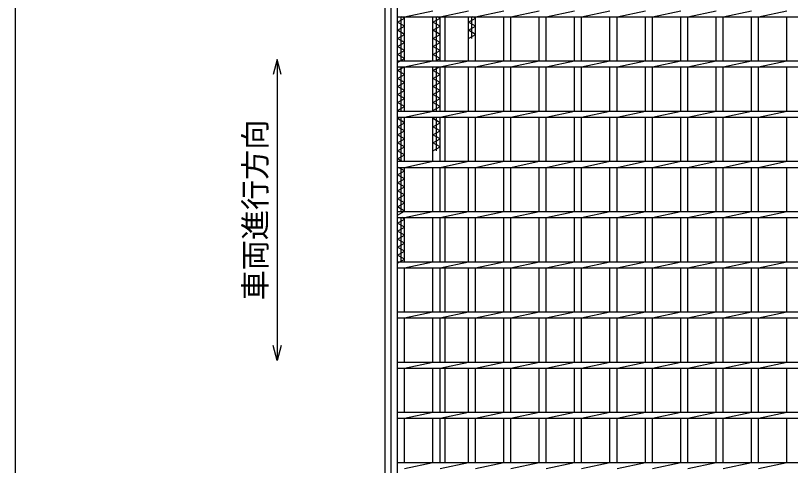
# Model space of a CAD drawing. Units: millimetres, scale not verified. Extents: x -1820 to 1731, y -1282 to 1054.
# Drawn here: x -1729 to -956, y -101 to 347 of the extents above; entities that cross this region are included whole.
import ezdxf
from ezdxf.enums import TextEntityAlignment as Align

# ---------------------------------------------------------------- set-up
doc = ezdxf.new("R2010")
doc.units = ezdxf.units.MM
doc.header["$LTSCALE"] = 10
for name, color, linetype, lineweight in [('0_2', 150, 'Continuous', 25), ('16', 3, 'Continuous', 25), ('19', 6, 'Continuous', 25), ('22', 4, 'Continuous', 25)]:
    doc.layers.add(name, color=color, linetype=linetype, lineweight=lineweight)
doc.styles.add('ベクトル', font='')
doc.styles.get('ベクトル').set_extended_font_data('ベクトル')

msp = doc.modelspace()

# ---------------------------------------------------------------- linework, layer by layer
at = {"layer": '0_2'}
msp.add_line((-1729, -1146.5), (-1729, 1053.5), dxfattribs=at)
at = {"layer": '16'}
for p, q in [((-1348, -346.5), (-1348, 644.5)), ((-1348, 346), (-1348, 352)), ((-1341, 346), (-1312.7, 352)), ((-1305.7, 346), (-1277.4, 352)), ((-1270.4, 346), (-1242.1, 352)), ((-1235.1, 346), (-1206.8, 352)), ((-1199.8, 346), (-1171.5, 352)), ((-1164.5, 346), (-1136.2, 352)), ((-1129.2, 346), (-1100.9, 352)), ((-1093.9, 346), (-1065.6, 352)), ((-1058.6, 346), (-1030.3, 352)), ((-1023.3, 346), (-995, 352)), ((-988, 346), (-959.7, 352)), ((-1348, 346), (-353, 346)), ((-1348, 340.5), (-1341, 344.5)), ((-1341, 336.5), (-1348, 340.5)), ((-1344.5, 302), (-1344.5, 346)), ((-1341, 344.5), (-1343.62, 346)), ((-1341, 302), (-1341, 346)), ((-1312.7, 302), (-1312.7, 346)), ((-1312.7, 340.5), (-1305.7, 344.5)), ((-1305.7, 336.5), (-1312.7, 340.5)), ((-1309.2, 302), (-1309.2, 346)), ((-1305.7, 344.5), (-1308.33, 346)), ((-1305.7, 302), (-1305.7, 346)), ((-1277.4, 302), (-1277.4, 346)), ((-1277.4, 340.5), (-1270.4, 344.5)), ((-1270.4, 336.5), (-1277.4, 340.5)), ((-1273.9, 324.5), (-1273.9, 346)), ((-1270.4, 344.5), (-1273.03, 346)), ((-1270.4, 302), (-1270.4, 346)), ((-1242.1, 302), (-1242.1, 346)), ((-1235.1, 302), (-1235.1, 346)), ((-1206.8, 302), (-1206.8, 346)), ((-1199.8, 302), (-1199.8, 346)), ((-1171.5, 302), (-1171.5, 346)), ((-1164.5, 302), (-1164.5, 346)), ((-1136.2, 302), (-1136.2, 346)), ((-1129.2, 302), (-1129.2, 346)), ((-1100.9, 302), (-1100.9, 346)), ((-1093.9, 302), (-1093.9, 346)), ((-1065.6, 302), (-1065.6, 346)), ((-1058.6, 302), (-1058.6, 346)), ((-1030.3, 302), (-1030.3, 346)), ((-1023.3, 302), (-1023.3, 346)), ((-995, 302), (-995, 346)), ((-988, 302), (-988, 346)), ((-959.7, 302), (-959.7, 346)), ((-1348, 332.5), (-1341, 336.5)), ((-1341, 328.5), (-1348, 332.5)), ((-1312.7, 332.5), (-1305.7, 336.5)), ((-1305.7, 328.5), (-1312.7, 332.5)), ((-1277.4, 332.5), (-1270.4, 336.5)), ((-1270.4, 328.5), (-1277.4, 332.5)), ((-1348, 324.5), (-1341, 328.5)), ((-1312.7, 324.5), (-1305.7, 328.5)), ((-1277.4, 324.5), (-1270.4, 328.5)), ((-1341, 320.5), (-1348, 324.5)), ((-1348, 316.5), (-1341, 320.5)), ((-1305.7, 320.5), (-1312.7, 324.5)), ((-1312.7, 316.5), (-1305.7, 320.5)), ((-1341, 312.5), (-1348, 316.5)), ((-1348, 308.5), (-1341, 312.5)), ((-1305.7, 312.5), (-1312.7, 316.5)), ((-1312.7, 308.5), (-1305.7, 312.5)), ((-1341, 304.5), (-1348, 308.5)), ((-1348, 300.5), (-1341, 304.5)), ((-1348, 302), (-353, 302)), ((-1348, 296), (-1348, 302)), ((-1341, 296), (-1312.7, 302)), ((-1305.7, 304.5), (-1312.7, 308.5)), ((-1310.08, 302), (-1305.7, 304.5)), ((-1305.7, 296), (-1277.4, 302)), ((-1270.4, 296), (-1242.1, 302)), ((-1235.1, 296), (-1206.8, 302)), ((-1199.8, 296), (-1171.5, 302)), ((-1164.5, 296), (-1136.2, 302)), ((-1129.2, 296), (-1100.9, 302)), ((-1093.9, 296), (-1065.6, 302)), ((-1058.6, 296), (-1030.3, 302)), ((-1023.3, 296), (-995, 302)), ((-988, 296), (-959.7, 302)), ((-1348, 296), (-353, 296)), ((-1348, 292.5), (-1341.87, 296)), ((-1344.5, 252), (-1344.5, 296)), ((-1341, 252), (-1341, 296)), ((-1312.7, 252), (-1312.7, 296)), ((-1312.7, 292.5), (-1306.58, 296)), ((-1309.2, 252), (-1309.2, 296)), ((-1305.7, 252), (-1305.7, 296)), ((-1277.4, 252), (-1277.4, 296)), ((-1270.4, 252), (-1270.4, 296)), ((-1242.1, 252), (-1242.1, 296)), ((-1235.1, 252), (-1235.1, 296)), ((-1206.8, 252), (-1206.8, 296)), ((-1199.8, 252), (-1199.8, 296)), ((-1171.5, 252), (-1171.5, 296)), ((-1164.5, 252), (-1164.5, 296)), ((-1136.2, 252), (-1136.2, 296)), ((-1129.2, 252), (-1129.2, 296)), ((-1100.9, 252), (-1100.9, 296)), ((-1093.9, 252), (-1093.9, 296)), ((-1065.6, 252), (-1065.6, 296)), ((-1058.6, 252), (-1058.6, 296)), ((-1030.3, 252), (-1030.3, 296)), ((-1023.3, 252), (-1023.3, 296)), ((-995, 252), (-995, 296)), ((-988, 252), (-988, 296)), ((-959.7, 252), (-959.7, 296)), ((-1341, 288.5), (-1348, 292.5)), ((-1348, 284.5), (-1341, 288.5)), ((-1305.7, 288.5), (-1312.7, 292.5)), ((-1312.7, 284.5), (-1305.7, 288.5)), ((-1341, 280.5), (-1348, 284.5)), ((-1348, 276.5), (-1341, 280.5)), ((-1305.7, 280.5), (-1312.7, 284.5)), ((-1312.7, 276.5), (-1305.7, 280.5)), ((-1341, 272.5), (-1348, 276.5)), ((-1348, 268.5), (-1341, 272.5)), ((-1305.7, 272.5), (-1312.7, 276.5)), ((-1312.7, 268.5), (-1305.7, 272.5)), ((-1341, 264.5), (-1348, 268.5)), ((-1348, 260.5), (-1341, 264.5)), ((-1305.7, 264.5), (-1312.7, 268.5)), ((-1312.7, 260.5), (-1305.7, 264.5)), ((-1341, 256.5), (-1348, 260.5)), ((-1348, 252.5), (-1341, 256.5)), ((-1305.7, 256.5), (-1312.7, 260.5)), ((-1312.7, 252.5), (-1305.7, 256.5)), ((-1347.12, 252), (-1348, 252.5)), ((-1348, 252), (-353, 252)), ((-1348, 246), (-1348, 252)), ((-1341, 246), (-1312.7, 252)), ((-1311.83, 252), (-1312.7, 252.5)), ((-1305.7, 246), (-1277.4, 252)), ((-1270.4, 246), (-1242.1, 252)), ((-1235.1, 246), (-1206.8, 252)), ((-1199.8, 246), (-1171.5, 252)), ((-1164.5, 246), (-1136.2, 252)), ((-1129.2, 246), (-1100.9, 252)), ((-1093.9, 246), (-1065.6, 252)), ((-1058.6, 246), (-1030.3, 252)), ((-1023.3, 246), (-995, 252)), ((-988, 246), (-959.7, 252)), ((-1348, 246), (-353, 246)), ((-1348, 244.5), (-1345.37, 246)), ((-1341, 240.5), (-1348, 244.5)), ((-1348, 236.5), (-1341, 240.5)), ((-1344.5, 202), (-1344.5, 246)), ((-1341, 202), (-1341, 246)), ((-1312.7, 202), (-1312.7, 246)), ((-1312.7, 244.5), (-1310.08, 246)), ((-1305.7, 240.5), (-1312.7, 244.5)), ((-1312.7, 236.5), (-1305.7, 240.5)), ((-1309.2, 212.5), (-1309.2, 246)), ((-1305.7, 202), (-1305.7, 246)), ((-1277.4, 202), (-1277.4, 246)), ((-1270.4, 202), (-1270.4, 246)), ((-1242.1, 202), (-1242.1, 246)), ((-1235.1, 202), (-1235.1, 246)), ((-1206.8, 202), (-1206.8, 246)), ((-1199.8, 202), (-1199.8, 246)), ((-1171.5, 202), (-1171.5, 246)), ((-1164.5, 202), (-1164.5, 246)), ((-1136.2, 202), (-1136.2, 246)), ((-1129.2, 202), (-1129.2, 246)), ((-1100.9, 202), (-1100.9, 246)), ((-1093.9, 202), (-1093.9, 246)), ((-1065.6, 202), (-1065.6, 246)), ((-1058.6, 202), (-1058.6, 246)), ((-1030.3, 202), (-1030.3, 246)), ((-1023.3, 202), (-1023.3, 246)), ((-995, 202), (-995, 246)), ((-988, 202), (-988, 246)), ((-959.7, 202), (-959.7, 246)), ((-1341, 232.5), (-1348, 236.5)), ((-1348, 228.5), (-1341, 232.5)), ((-1305.7, 232.5), (-1312.7, 236.5)), ((-1312.7, 228.5), (-1305.7, 232.5)), ((-1341, 224.5), (-1348, 228.5)), ((-1348, 220.5), (-1341, 224.5)), ((-1305.7, 224.5), (-1312.7, 228.5)), ((-1312.7, 220.5), (-1305.7, 224.5)), ((-1341, 216.5), (-1348, 220.5)), ((-1348, 212.5), (-1341, 216.5)), ((-1305.7, 216.5), (-1312.7, 220.5)), ((-1312.7, 212.5), (-1305.7, 216.5)), ((-1341, 208.5), (-1348, 212.5)), ((-1348, 204.5), (-1341, 208.5)), ((-1343.62, 202), (-1348, 204.5)), ((-1348, 202), (-353, 202)), ((-1348, 196), (-1348, 202)), ((-1341, 196), (-1312.7, 202)), ((-1305.7, 196), (-1277.4, 202)), ((-1270.4, 196), (-1242.1, 202)), ((-1235.1, 196), (-1206.8, 202)), ((-1199.8, 196), (-1171.5, 202)), ((-1164.5, 196), (-1136.2, 202)), ((-1129.2, 196), (-1100.9, 202)), ((-1093.9, 196), (-1065.6, 202)), ((-1058.6, 196), (-1030.3, 202)), ((-1023.3, 196), (-995, 202)), ((-988, 196), (-959.7, 202)), ((-1348, 196), (-353, 196)), ((-1341, 192.5), (-1347.12, 196)), ((-1344.5, 152), (-1344.5, 196)), ((-1341, 152), (-1341, 196)), ((-1312.7, 152), (-1312.7, 196)), ((-1305.7, 152), (-1305.7, 196)), ((-1277.4, 152), (-1277.4, 196)), ((-1270.4, 152), (-1270.4, 196)), ((-1242.1, 152), (-1242.1, 196)), ((-1235.1, 152), (-1235.1, 196)), ((-1206.8, 152), (-1206.8, 196)), ((-1199.8, 152), (-1199.8, 196)), ((-1171.5, 152), (-1171.5, 196)), ((-1164.5, 152), (-1164.5, 196)), ((-1136.2, 152), (-1136.2, 196)), ((-1129.2, 152), (-1129.2, 196)), ((-1100.9, 152), (-1100.9, 196)), ((-1093.9, 152), (-1093.9, 196)), ((-1065.6, 152), (-1065.6, 196)), ((-1058.6, 152), (-1058.6, 196)), ((-1030.3, 152), (-1030.3, 196)), ((-1023.3, 152), (-1023.3, 196)), ((-995, 152), (-995, 196)), ((-988, 152), (-988, 196)), ((-959.7, 152), (-959.7, 196)), ((-1348, 188.5), (-1341, 192.5)), ((-1341, 184.5), (-1348, 188.5)), ((-1348, 180.5), (-1341, 184.5)), ((-1341, 176.5), (-1348, 180.5)), ((-1348, 172.5), (-1341, 176.5)), ((-1341, 168.5), (-1348, 172.5)), ((-1348, 164.5), (-1341, 168.5)), ((-1341, 160.5), (-1348, 164.5)), ((-1348, 156.5), (-1341, 160.5)), ((-1341, 152.5), (-1348, 156.5)), ((-1348, 148.5), (-1341, 152.5)), ((-1348, 152), (-353, 152)), ((-1348, 146), (-1348, 152)), ((-1341, 146), (-1312.7, 152)), ((-1305.7, 146), (-1277.4, 152)), ((-1270.4, 146), (-1242.1, 152)), ((-1235.1, 146), (-1206.8, 152)), ((-1199.8, 146), (-1171.5, 152)), ((-1164.5, 146), (-1136.2, 152)), ((-1129.2, 146), (-1100.9, 152)), ((-1093.9, 146), (-1065.6, 152)), ((-1058.6, 146), (-1030.3, 152)), ((-1023.3, 146), (-995, 152)), ((-988, 146), (-959.7, 152)), ((-1348, 146), (-353, 146)), ((-1348, 140.5), (-1341, 144.5)), ((-1341, 136.5), (-1348, 140.5)), ((-1344.5, 102), (-1344.5, 146)), ((-1341, 144.5), (-1343.62, 146)), ((-1341, 102), (-1341, 146)), ((-1312.7, 102), (-1312.7, 146)), ((-1305.7, 102), (-1305.7, 146)), ((-1277.4, 102), (-1277.4, 146)), ((-1270.4, 102), (-1270.4, 146)), ((-1242.1, 102), (-1242.1, 146)), ((-1235.1, 102), (-1235.1, 146)), ((-1206.8, 102), (-1206.8, 146)), ((-1199.8, 102), (-1199.8, 146)), ((-1171.5, 102), (-1171.5, 146)), ((-1164.5, 102), (-1164.5, 146)), ((-1136.2, 102), (-1136.2, 146)), ((-1129.2, 102), (-1129.2, 146)), ((-1100.9, 102), (-1100.9, 146)), ((-1093.9, 102), (-1093.9, 146)), ((-1065.6, 102), (-1065.6, 146)), ((-1058.6, 102), (-1058.6, 146)), ((-1030.3, 102), (-1030.3, 146)), ((-1023.3, 102), (-1023.3, 146)), ((-995, 102), (-995, 146)), ((-988, 102), (-988, 146)), ((-959.7, 102), (-959.7, 146)), ((-1348, 132.5), (-1341, 136.5)), ((-1341, 128.5), (-1348, 132.5)), ((-1348, 124.5), (-1341, 128.5)), ((-1341, 120.5), (-1348, 124.5)), ((-1348, 116.5), (-1341, 120.5)), ((-1341, 112.5), (-1348, 116.5)), ((-1348, 108.5), (-1341, 112.5)), ((-1341, 104.5), (-1348, 108.5)), ((-1348, 100.5), (-1341, 104.5)), ((-1348, 102), (-353, 102)), ((-1348, 96), (-1348, 102)), ((-1341, 96), (-1312.7, 102)), ((-1305.7, 96), (-1277.4, 102)), ((-1270.4, 96), (-1242.1, 102)), ((-1235.1, 96), (-1206.8, 102)), ((-1199.8, 96), (-1171.5, 102)), ((-1164.5, 96), (-1136.2, 102)), ((-1129.2, 96), (-1100.9, 102)), ((-1093.9, 96), (-1065.6, 102)), ((-1058.6, 96), (-1030.3, 102)), ((-1023.3, 96), (-995, 102)), ((-988, 96), (-959.7, 102)), ((-1348, 96), (-353, 96)), ((-1341, 52), (-1341, 96)), ((-1312.7, 52), (-1312.7, 96)), ((-1305.7, 52), (-1305.7, 96)), ((-1277.4, 52), (-1277.4, 96)), ((-1270.4, 52), (-1270.4, 96)), ((-1242.1, 52), (-1242.1, 96)), ((-1235.1, 52), (-1235.1, 96)), ((-1206.8, 52), (-1206.8, 96)), ((-1199.8, 52), (-1199.8, 96)), ((-1171.5, 52), (-1171.5, 96)), ((-1164.5, 52), (-1164.5, 96)), ((-1136.2, 52), (-1136.2, 96)), ((-1129.2, 52), (-1129.2, 96)), ((-1100.9, 52), (-1100.9, 96)), ((-1093.9, 52), (-1093.9, 96)), ((-1065.6, 52), (-1065.6, 96)), ((-1058.6, 52), (-1058.6, 96)), ((-1030.3, 52), (-1030.3, 96)), ((-1023.3, 52), (-1023.3, 96)), ((-995, 52), (-995, 96)), ((-988, 52), (-988, 96)), ((-959.7, 52), (-959.7, 96)), ((-1348, 52), (-353, 52)), ((-1348, 46), (-1348, 52)), ((-1341, 46), (-1312.7, 52)), ((-1305.7, 46), (-1277.4, 52)), ((-1270.4, 46), (-1242.1, 52)), ((-1235.1, 46), (-1206.8, 52)), ((-1199.8, 46), (-1171.5, 52)), ((-1164.5, 46), (-1136.2, 52)), ((-1129.2, 46), (-1100.9, 52)), ((-1093.9, 46), (-1065.6, 52)), ((-1058.6, 46), (-1030.3, 52)), ((-1023.3, 46), (-995, 52)), ((-988, 46), (-959.7, 52)), ((-1348, 46), (-353, 46)), ((-1341, 2), (-1341, 46)), ((-1312.7, 2), (-1312.7, 46)), ((-1305.7, 2), (-1305.7, 46)), ((-1277.4, 2), (-1277.4, 46)), ((-1270.4, 2), (-1270.4, 46)), ((-1242.1, 2), (-1242.1, 46)), ((-1235.1, 2), (-1235.1, 46)), ((-1206.8, 2), (-1206.8, 46)), ((-1199.8, 2), (-1199.8, 46)), ((-1171.5, 2), (-1171.5, 46)), ((-1164.5, 2), (-1164.5, 46)), ((-1136.2, 2), (-1136.2, 46)), ((-1129.2, 2), (-1129.2, 46)), ((-1100.9, 2), (-1100.9, 46)), ((-1093.9, 2), (-1093.9, 46)), ((-1065.6, 2), (-1065.6, 46)), ((-1058.6, 2), (-1058.6, 46)), ((-1030.3, 2), (-1030.3, 46)), ((-1023.3, 2), (-1023.3, 46)), ((-995, 2), (-995, 46)), ((-988, 2), (-988, 46)), ((-959.7, 2), (-959.7, 46)), ((-1348, 2), (-353, 2)), ((-1348, -4), (-1348, 2)), ((-1341, -4), (-1312.7, 2)), ((-1305.7, -4), (-1277.4, 2)), ((-1270.4, -4), (-1242.1, 2)), ((-1235.1, -4), (-1206.8, 2)), ((-1199.8, -4), (-1171.5, 2)), ((-1164.5, -4), (-1136.2, 2)), ((-1129.2, -4), (-1100.9, 2)), ((-1093.9, -4), (-1065.6, 2)), ((-1058.6, -4), (-1030.3, 2)), ((-1023.3, -4), (-995, 2)), ((-988, -4), (-959.7, 2)), ((-1348, -4), (-353, -4)), ((-1341, -48), (-1341, -4)), ((-1312.7, -48), (-1312.7, -4)), ((-1305.7, -48), (-1305.7, -4)), ((-1277.4, -48), (-1277.4, -4)), ((-1270.4, -48), (-1270.4, -4)), ((-1242.1, -48), (-1242.1, -4)), ((-1235.1, -48), (-1235.1, -4)), ((-1206.8, -48), (-1206.8, -4)), ((-1199.8, -48), (-1199.8, -4)), ((-1171.5, -48), (-1171.5, -4)), ((-1164.5, -48), (-1164.5, -4)), ((-1136.2, -48), (-1136.2, -4)), ((-1129.2, -48), (-1129.2, -4)), ((-1100.9, -48), (-1100.9, -4)), ((-1093.9, -48), (-1093.9, -4)), ((-1065.6, -48), (-1065.6, -4)), ((-1058.6, -48), (-1058.6, -4)), ((-1030.3, -48), (-1030.3, -4)), ((-1023.3, -48), (-1023.3, -4)), ((-995, -48), (-995, -4)), ((-988, -48), (-988, -4)), ((-959.7, -48), (-959.7, -4)), ((-1348, -48), (-353, -48)), ((-1348, -54), (-1348, -48)), ((-1348, -54), (-353, -54)), ((-1341, -54), (-1312.7, -48)), ((-1341, -98), (-1341, -54)), ((-1312.7, -98), (-1312.7, -54)), ((-1305.7, -54), (-1277.4, -48)), ((-1305.7, -98), (-1305.7, -54)), ((-1277.4, -98), (-1277.4, -54)), ((-1270.4, -54), (-1242.1, -48)), ((-1270.4, -98), (-1270.4, -54)), ((-1242.1, -98), (-1242.1, -54)), ((-1235.1, -54), (-1206.8, -48)), ((-1235.1, -98), (-1235.1, -54)), ((-1206.8, -98), (-1206.8, -54)), ((-1199.8, -54), (-1171.5, -48)), ((-1199.8, -98), (-1199.8, -54)), ((-1171.5, -98), (-1171.5, -54)), ((-1164.5, -54), (-1136.2, -48)), ((-1164.5, -98), (-1164.5, -54)), ((-1136.2, -98), (-1136.2, -54)), ((-1129.2, -54), (-1100.9, -48)), ((-1129.2, -98), (-1129.2, -54)), ((-1100.9, -98), (-1100.9, -54)), ((-1093.9, -54), (-1065.6, -48)), ((-1093.9, -98), (-1093.9, -54)), ((-1065.6, -98), (-1065.6, -54)), ((-1058.6, -54), (-1030.3, -48)), ((-1058.6, -98), (-1058.6, -54)), ((-1030.3, -98), (-1030.3, -54)), ((-1023.3, -54), (-995, -48)), ((-1023.3, -98), (-1023.3, -54)), ((-995, -98), (-995, -54)), ((-988, -54), (-959.7, -48)), ((-988, -98), (-988, -54)), ((-959.7, -98), (-959.7, -54)), ((-1348, -98), (-353, -98)), ((-1348, -104), (-1348, -98)), ((-1341, -104), (-1312.7, -98)), ((-1305.7, -104), (-1277.4, -98)), ((-1270.4, -104), (-1242.1, -98)), ((-1235.1, -104), (-1206.8, -98)), ((-1199.8, -104), (-1171.5, -98)), ((-1164.5, -104), (-1136.2, -98)), ((-1129.2, -104), (-1100.9, -98)), ((-1093.9, -104), (-1065.6, -98)), ((-1058.6, -104), (-1030.3, -98)), ((-1023.3, -104), (-995, -98)), ((-988, -104), (-959.7, -98))]:
    msp.add_line(p, q, dxfattribs=at)
at = {"layer": '19'}
for p, q in [((-1360.5, -361), (-1360.5, 659)), ((-1354.5, -355), (-1354.5, 653)), ((-1300.5, 302), (-1300.5, 346)), ((-1300.5, 252), (-1300.5, 296)), ((-1300.5, 202), (-1300.5, 246)), ((-1300.5, 152), (-1300.5, 196)), ((-1300.5, 102), (-1300.5, 146)), ((-1300.5, 52), (-1300.5, 96)), ((-1300.5, 2), (-1300.5, 46)), ((-1300.5, -48), (-1300.5, -4)), ((-1300.5, -98), (-1300.5, -54))]:
    msp.add_line(p, q, dxfattribs=at)
at = {"layer": '22'}
for p, q in [((-1468, 303.5), (-1472, 288.5)), ((-1464, 288.5), (-1468, 303.5)), ((-1468, 303.5), (-1468, 3.5)), ((-1468, 3.5), (-1472, 18.5)), ((-1464, 18.5), (-1468, 3.5))]:
    msp.add_line(p, q, dxfattribs=at)

# ---------------------------------------------------------------- texts
at = {"layer": '22', "color": 2, "style": 'ベクトル'}
msp.add_text('車両進行方向', height=21.99, rotation=90, dxfattribs=at).set_placement((-1490, 63.5), align=Align.MIDDLE_LEFT)

doc.saveas('drawing.dxf')
